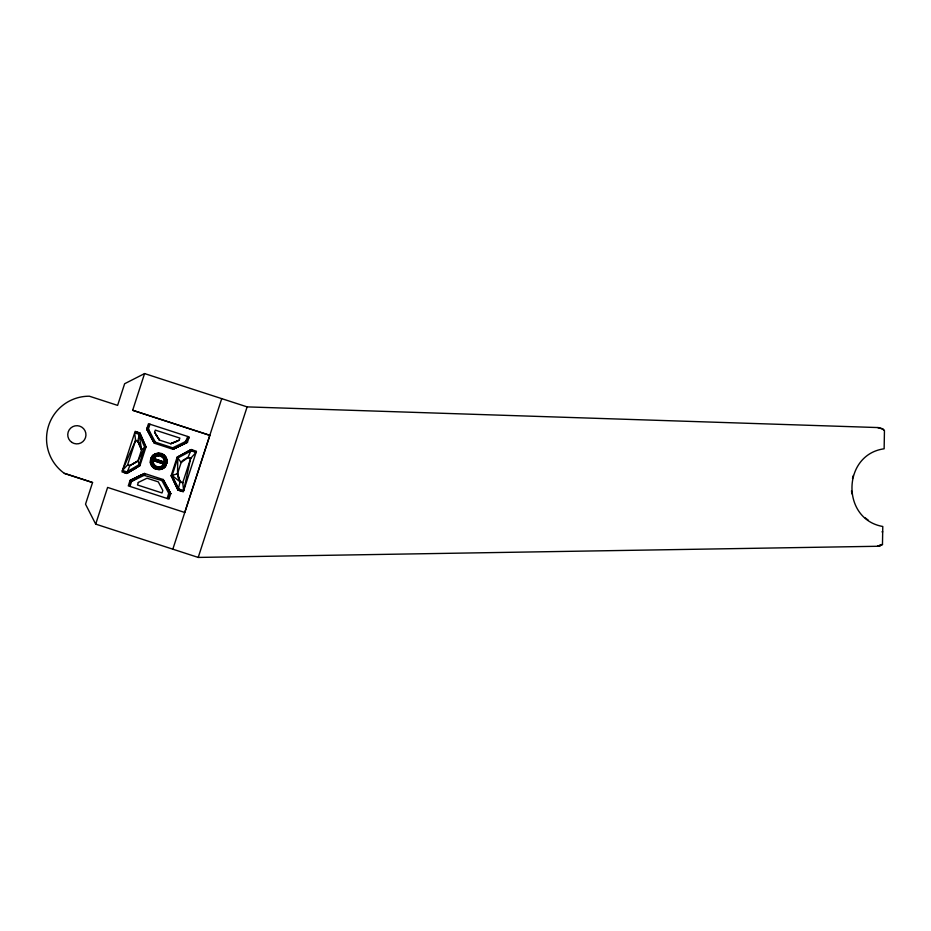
<?xml version="1.0" encoding="UTF-8"?>
<svg xmlns="http://www.w3.org/2000/svg" width="931" height="931" viewBox="0 0 931 931"><rect width="100%" height="100%" fill="white"/><g stroke="black" fill="none" stroke-linecap="round" stroke-linejoin="round"><path stroke-width="1.4" d="M882.472 544.391L882.786 526.481C840.914 519.219 842.043 454.607 884.136 448.789L884.45 430.669L882.227 428.667L878.27 427.573L247.122 406.882L144.573 373.575L124.638 383.735L117.609 405.381L89.376 396.21A42.547 42.547 0 0 0 64.332 473.355L92.553 482.526L85.524 504.183L95.695 524.118L198.21 557.425L877.409 546.276L882.472 544.391L877.409 546.276L880.121 545.822M161.249 453.595L155.64 453.793L151.439 458.087C156.99 450.848 147.261 459.751 153.871 458.494C156.327 454.328 163.286 455.41 164.182 460.228L166.882 459.658L166.277 464.732C162.844 473.774 148.099 468.991 150.636 459.646L151.171 457.994C154.022 450.744 165.543 452.082 166.882 459.658L166.428 463.754L164.042 467.304L161.785 468.991L156.187 469.177M178.508 478.674L177.507 473.728L177.833 457.959L177.146 457.179L191.251 449.568L196.104 452.361L190.657 458.343L182.732 482.735L183.686 490.556L179.951 490.742L171.118 475.729L177.146 457.179L191.251 449.568L188.015 457.482L181.149 462.544L177.507 473.728L180.067 481.862L178.042 490.125L183.279 491.824L196.453 451.267L191.216 449.557L186.305 452.315L191.158 450.883L196.104 452.361M166.882 459.658C165.834 470.527 168.313 451.791 163.449 458.436M166.498 459.739C168.546 462.37 161.144 471.505 166.009 464.627L164.822 464.406C161.761 471.342 150.391 467.653 151.997 460.251L153.138 460.74C152.463 465.616 158.864 468.956 162.448 465.547L164.298 467.595L166.335 464.034L150.997 459.041L150.543 463.126L150.636 459.646L164.822 464.406C159.783 473.751 172.77 458.273 161.738 468.875C157.071 470.539 151.776 467.932 150.706 463.091L150.997 459.041L153.382 455.48L155.582 453.653L156.617 456.213M161.203 453.723L163.856 454.805L165.66 457.051L166.73 459.693L166.428 463.754L151.09 458.762L153.231 455.306L154.977 457.237M151.765 465.733L150.927 463.044C149.344 460.752 155.081 450.802 152.649 458.261L166.812 463.068L151.171 457.994M126.639 473.425L129.84 465.616L137.974 460.938L144.782 447.357L145.992 447.008L139.825 432.868L135.158 431.356L121.984 471.912L126.686 473.437L139.929 465.651L145.992 447.008L139.778 432.857L137.788 441.096L141.628 449.685L137.974 460.938L139.929 465.651L126.639 473.425L135.286 468.398L139.161 464.662L144.782 447.357L138.998 434.207L136.729 431.868L134.658 432.892L135.577 440.375L127.605 464.895L122.461 470.434L124.963 472.878L139.161 464.662M150.543 463.126L151.253 458.971M166.172 463.813L166.73 459.693M161.959 480.559L168.895 493.605L169.326 498.027L167.208 498.516L169.302 491.126L163.134 479.523L144.48 473.46L130.072 480.396L128.292 485.866L168.988 499.086L170.757 493.651L163.134 479.523L161.959 480.559L141.884 474.717L130.061 480.443L131.55 481.432L144.805 474.996L144.48 473.46L137.439 476.858M183.698 459.763L188.015 457.482L190.657 458.343L183.686 490.556L178.717 489.043L172.13 475.497L177.833 457.959L191.158 450.883M852.505 478.476L853.331 475.473M131.55 481.432L129.991 486.424L129.735 481.443L131.55 481.432L141.884 474.717M221.729 398.643L172.829 549.185M95.695 524.118L107.612 487.425L184.769 512.481L209.859 435.347L132.668 410.28L144.573 373.575M146.737 429.098L148.483 423.733L189.179 436.953L187.445 442.283L172.98 449.266L154.302 443.191L146.737 429.098L154.302 443.191L155.372 442.19L172.701 447.823L186.119 441.282L188.83 438.001L187.794 436.499L184.804 443.493L172.98 449.266L172.701 447.823M154.593 432.275L155.291 430.11L179.858 438.082L179.159 440.235L170.687 443.726L159.399 440.06L154.593 432.275L159.399 440.06L155.721 434.393M156.99 466.71C158.189 472.82 147.75 464.662 153.976 464.348M160.435 456.074L161.296 453.444M198.21 557.425L247.122 406.882M148.355 429.051L150.019 424.233L147.075 428.051L148.355 429.051L155.372 442.19L152.928 440.642L146.749 429.051L148.355 429.051L152.928 440.642M144.782 447.357L141.628 449.685L137.788 441.096L135.577 440.375L122.461 470.434L126.791 471.912L135.286 468.398M182.627 460.333L181.149 462.544L177.833 457.959M152.649 458.261C156.513 451.128 166.207 455.725 166.533 462.8M155.279 465.791L153.743 467.746M162.157 456.993L163.763 454.933M162.448 465.547L163.612 464.138L164.822 464.406L164.298 467.595M129.84 465.628L127.605 464.895L129.84 465.616L137.974 460.938M132.993 463.952L137.974 460.938M172.98 449.266L187.445 442.283L186.119 441.282M180.358 445.658L187.457 442.248M879.458 545.997L881.948 544.856M179.159 440.235L170.687 443.726L176.727 441.422M177.507 473.728L171.118 475.729L178.007 490.113L173.538 480.733L172.13 475.497L180.067 481.862L182.732 482.735L180.067 481.862L177.507 473.739L180.067 481.862M155.686 453.909L158.433 453.327M153.254 462.556L150.822 463.068L150.903 459.716L152.021 462.812L150.636 459.646L166.277 464.732M881.96 531.845L882.693 531.822M877.677 427.573L882.786 429.063M168.895 493.605L170.734 493.698L163.134 479.523M161.179 453.816L158.433 453.199M134.658 432.892L138.998 434.207L141.943 437.814M188.015 457.482L190.657 458.343M64.332 473.355L92.553 482.526M132.668 410.28L209.824 435.347M135.565 440.375L137.788 441.096L141.628 449.685L138.998 434.207M153.871 458.494L166.544 462.998M865.236 517.869L868.309 520.243M153.196 455.55L154.139 456.306M882.227 428.667L884.31 430.448M170.745 493.686L166.975 486.762M137.788 441.096L141.64 449.673M161.738 468.875L160.807 466.571M851.493 490.788L851.877 493.849M164.182 460.228L164.333 461.892M158.421 453.048L158.514 455.806M158.91 466.978L159.003 469.736M165.404 459.972L165.462 462.428M138.312 482.456L137.485 484.993L162.006 492.953L162.832 490.439L158.282 481.862L147.017 478.208L138.312 482.456M71.896 442.423A9.101 9.101 0 0 0 85.943 435.254A9.101 9.101 0 0 0 72.723 426.677A9.101 9.101 0 0 0 71.896 442.423"/></g></svg>
